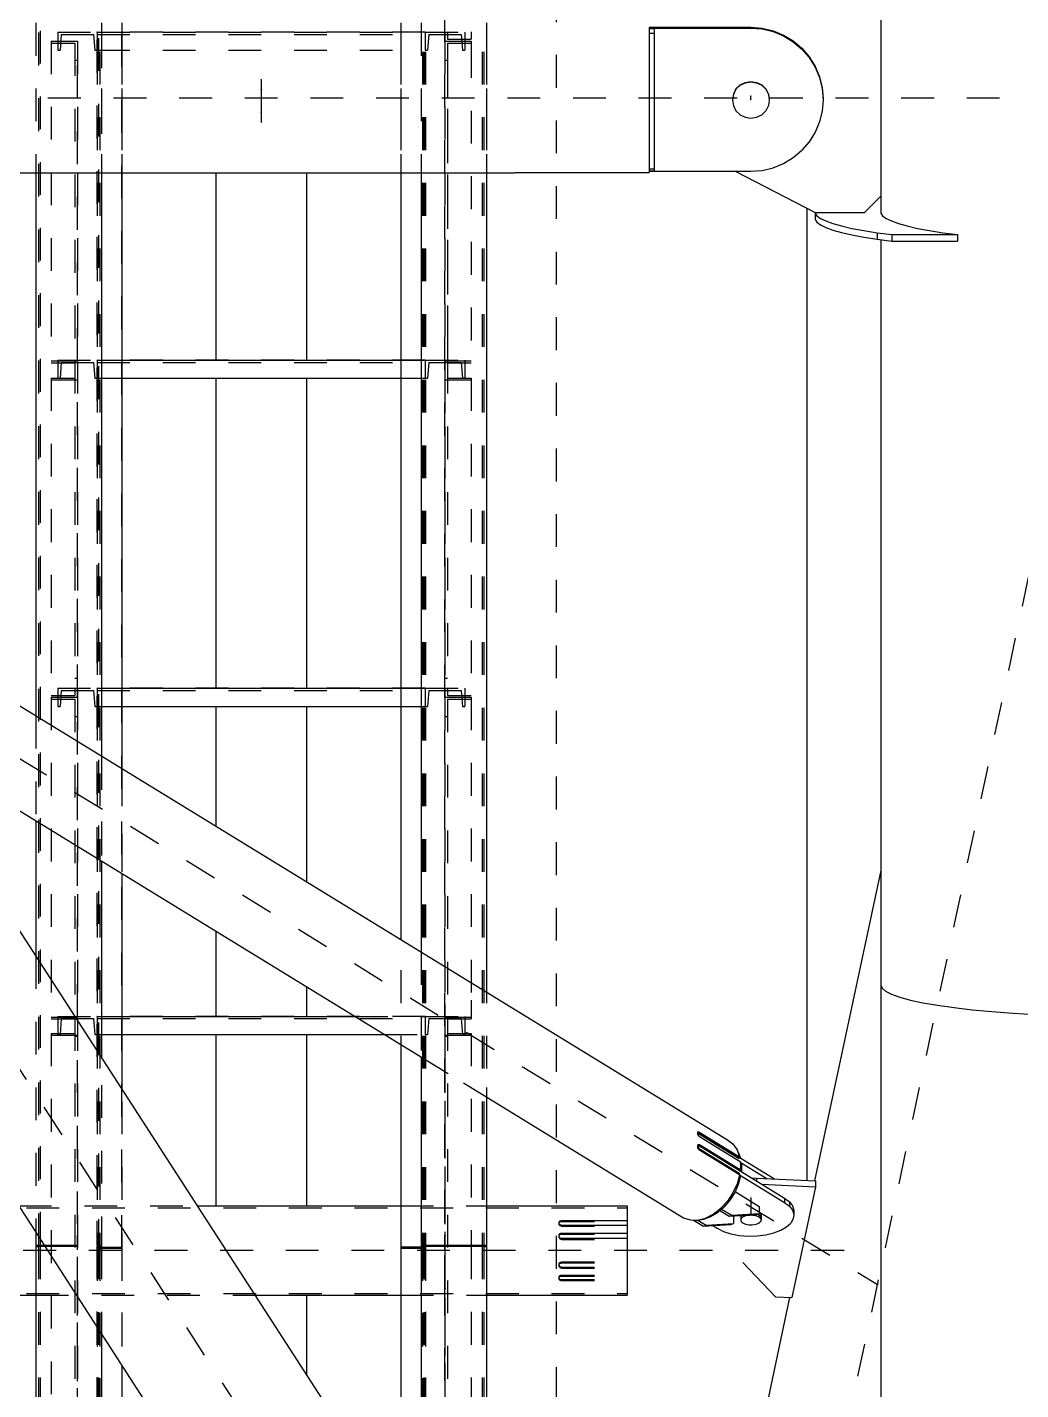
# Model space of a CAD drawing. Header units: millimetres. Extents: x 149919 to 150445, y 136651 to 136866.
# Drawn here: x 150372.75 to 150375.777, y 136705.437 to 136709.591 of the extents above; entities that cross this region are included whole.
import ezdxf

# ---------------------------------------------------------------- set-up
doc = ezdxf.new("R2010")
doc.units = ezdxf.units.MM
doc.header["$LTSCALE"] = 0.25
for name, pattern in [('CENTER', [50.8, 31.75, -6.35, 6.35, -6.35]), ('XKITLINE00', [0]), ('XKITLINE02', [4, 2, -2]), ('XKITLINE03', [6, 3, -1, 1, -1])]:
    doc.linetypes.add(name, pattern=pattern)

# ---------------------------------------------------------------- blocks, each defined once
blk = doc.blocks.new('çatıı')
at = {"color": 8, "linetype": 'CENTER'}
for p, q in [((23255, 4763.35), (23255, 6431.43)), ((23165, 5905.76), (23165, 5895.78)), ((23165, 5902.88), (23165, 5892.9)), ((23430, 5080.27), (22900, 5900.27)), ((22900, 5900.27), (23430, 5900.27)), ((23255, 5080.27), (23430, 5900.27)), ((23314.2, 5899.7), (23314.2, 5900.85)), ((22920.61, 5803.7), (23352.8, 5538.56)), ((23314.19, 5564.87), (23314.19, 5559.62))]:
    blk.add_line(p, q, dxfattribs=at)
at = {"color": 116, "linetype": 'XKITLINE02', "true_color": 0x136734}
for p, q in [((23115.01, 6234.33), (23115.01, 5549.66)), ((23115.86, 6234.33), (23115.86, 5549.66)), ((23122.51, 6234.33), (23122.51, 5549.66)), ((23207.49, 6234.33), (23207.49, 5611.72)), ((23214.14, 6234.33), (23214.14, 5549.66)), ((23214.54, 6234.33), (23214.54, 5550.5)), ((23214.99, 6234.33), (23214.99, 5549.66)), ((23214.99, 6234.33), (23214.99, 5550.5)), ((23215.07, 6234.33), (23215.07, 5550.49)), ((23232.31, 6234.33), (23232.31, 5550.49)), ((23232.84, 6234.33), (23232.84, 5550.5)), ((23233.69, 6234.33), (23233.69, 5598.63)), ((23220.99, 6020.09), (23220.99, 5920.43)), ((23221.79, 6020.09), (23221.79, 5920.43)), ((23228.99, 6014.84), (23228.99, 5917.52)), ((23114.93, 5957.91), (23114.93, 5550.49)), ((23115.46, 5958.45), (23115.46, 5550.43)), ((23116.31, 5959.3), (23116.31, 5550.43)), ((23097.16, 5940.15), (23097.16, 5550.5)), ((23097.69, 5940.68), (23097.69, 5550.49)), ((23096.31, 5923.1), (23096.31, 5877.45)), ((23116.31, 5923.1), (23116.31, 5877.45)), ((23122.51, 5923.1), (23122.51, 5877.45)), ((23207.49, 5923.1), (23207.49, 5877.45)), ((23213.69, 5923.1), (23213.69, 5877.45)), ((23233.69, 5923.1), (23233.69, 5877.45)), ((23103.01, 5920.27), (23103.01, 5914.77)), ((23103.01, 5920.27), (23115.01, 5920.27)), ((23103.01, 5920.27), (23103.01, 5914.77)), ((23104.07, 5919.57), (23103.69, 5914.77)), ((23104.07, 5919.57), (23103.69, 5914.77)), ((23104.07, 5919.57), (23113.94, 5919.57)), ((23113.94, 5919.57), (23114.33, 5914.77)), ((23113.94, 5919.57), (23114.33, 5914.77)), ((23115.01, 5920.27), (23214.99, 5920.27)), ((23115.01, 5920.27), (23115.01, 5914.77)), ((23115.01, 5920.27), (23115.01, 5914.77)), ((23115.01, 5920.27), (23115.01, 5914.77)), ((23115.01, 5919.57), (23214.99, 5919.57)), ((23214.99, 5920.27), (23214.99, 5914.77)), ((23214.99, 5920.27), (23214.99, 5914.77)), ((23214.99, 5920.27), (23226.99, 5920.27)), ((23214.99, 5920.27), (23214.99, 5914.77)), ((23216.05, 5919.57), (23215.67, 5914.77)), ((23216.05, 5919.57), (23215.67, 5914.77)), ((23216.05, 5919.57), (23225.92, 5919.57)), ((23220.99, 5920.43), (23220.99, 5917.52)), ((23221.79, 5920.43), (23221.79, 5918.11)), ((23225.92, 5919.57), (23226.31, 5914.77)), ((23225.92, 5919.57), (23226.31, 5914.77)), ((23226.99, 5920.27), (23226.99, 5914.77)), ((23226.99, 5920.27), (23226.99, 5914.77)), ((23228.99, 5920.43), (23228.99, 5918.11)), ((23101.01, 5917.52), (23101.01, 5819.49)), ((23101.01, 5917.52), (23109.01, 5917.52)), ((23101.01, 5916.94), (23108.21, 5916.94)), ((23103.01, 5914.77), (23103.69, 5914.77)), ((23108.21, 5916.94), (23108.21, 5814.27)), ((23109.01, 5917.52), (23109.01, 5814.27)), ((23114.33, 5914.77), (23115.01, 5914.77)), ((23115.01, 5914.77), (23214.99, 5914.77)), ((23214.99, 5914.77), (23215.67, 5914.77)), ((23220.99, 5917.52), (23220.99, 5814.27)), ((23220.99, 5917.52), (23228.99, 5917.52)), ((23220.99, 5917.52), (23228.99, 5917.52)), ((23221.79, 5918.11), (23228.99, 5918.11)), ((23221.79, 5916.94), (23221.79, 5814.27)), ((23221.79, 5916.94), (23228.99, 5916.94)), ((23226.31, 5914.77), (23226.99, 5914.77)), ((23228.99, 5917.52), (23228.99, 5916.34)), ((23228.99, 5916.34), (23228.99, 5819.49)), ((23108.21, 5911.72), (23109.01, 5911.72)), ((23220.99, 5911.72), (23221.79, 5911.72)), ((23221.79, 5910.3), (23221.79, 5814.27)), ((23101.01, 5820.07), (23109.01, 5820.07)), ((23101.01, 5819.49), (23108.21, 5819.49)), ((23103.01, 5820.27), (23103.01, 5814.77)), ((23103.01, 5820.27), (23115.01, 5820.27)), ((23103.01, 5820.27), (23103.01, 5814.77)), ((23104.07, 5819.57), (23103.69, 5814.77)), ((23104.07, 5819.57), (23103.69, 5814.77)), ((23104.07, 5819.57), (23113.94, 5819.57)), ((23108.21, 5820.09), (23108.21, 5718.11)), ((23108.21, 5820.09), (23109.01, 5820.09)), ((23109.01, 5820.09), (23109.01, 5717.52)), ((23113.94, 5819.57), (23114.33, 5814.77)), ((23113.94, 5819.57), (23114.33, 5814.77)), ((23115.01, 5820.27), (23115.01, 5814.77)), ((23115.01, 5820.27), (23122.51, 5820.27)), ((23115.01, 5820.27), (23115.01, 5814.77)), ((23115.01, 5820.27), (23115.01, 5814.77)), ((23115.01, 5819.57), (23214.99, 5819.57)), ((23207.49, 5820.27), (23214.99, 5820.27)), ((23214.99, 5820.27), (23214.99, 5814.77)), ((23214.99, 5820.27), (23214.99, 5814.77)), ((23214.99, 5820.27), (23226.99, 5820.27)), ((23214.99, 5820.27), (23214.99, 5814.77)), ((23216.05, 5819.57), (23215.67, 5814.77)), ((23216.05, 5819.57), (23215.67, 5814.77)), ((23216.05, 5819.57), (23225.92, 5819.57)), ((23220.99, 5820.09), (23220.99, 5717.52)), ((23220.99, 5820.09), (23221.79, 5820.09)), ((23220.99, 5820.07), (23228.99, 5820.07)), ((23221.79, 5820.09), (23221.79, 5718.11)), ((23221.79, 5819.49), (23228.99, 5819.49)), ((23225.92, 5819.57), (23226.31, 5814.77)), ((23225.92, 5819.57), (23226.31, 5814.77)), ((23226.99, 5820.27), (23226.99, 5814.77)), ((23226.99, 5820.27), (23226.99, 5814.77)), ((23101.01, 5814.84), (23101.01, 5717.52)), ((23101.01, 5814.84), (23108.21, 5814.84)), ((23103.01, 5814.77), (23103.69, 5814.77)), ((23114.33, 5814.77), (23115.01, 5814.77)), ((23115.01, 5814.77), (23122.51, 5814.77)), ((23207.49, 5814.77), (23214.99, 5814.77)), ((23214.99, 5814.77), (23215.67, 5814.77)), ((23221.79, 5814.84), (23228.99, 5814.84)), ((23226.31, 5814.77), (23226.99, 5814.77)), ((23228.99, 5814.84), (23228.99, 5717.52)), ((23101.01, 5814.26), (23109.01, 5814.26)), ((23108.21, 5814.27), (23109.01, 5814.27)), ((23220.99, 5814.27), (23221.79, 5814.27)), ((23220.99, 5814.26), (23228.99, 5814.26)), ((23108.21, 5723.35), (23109.01, 5723.35)), ((23220.99, 5723.35), (23221.79, 5723.35)), ((23103.01, 5720.27), (23103.01, 5714.77)), ((23103.01, 5720.27), (23115.01, 5720.27)), ((23103.01, 5720.27), (23103.01, 5714.77)), ((23104.07, 5719.57), (23103.69, 5714.77)), ((23104.07, 5719.57), (23103.69, 5714.77)), ((23104.07, 5719.57), (23113.94, 5719.57)), ((23113.94, 5719.57), (23114.33, 5714.77)), ((23113.94, 5719.57), (23114.33, 5714.77)), ((23115.01, 5720.27), (23115.01, 5714.77)), ((23115.01, 5720.27), (23122.51, 5720.27)), ((23115.01, 5720.27), (23115.01, 5714.77)), ((23115.01, 5720.27), (23115.01, 5714.77)), ((23115.01, 5719.57), (23214.99, 5719.57)), ((23207.49, 5720.27), (23214.99, 5720.27)), ((23214.99, 5720.27), (23214.99, 5714.77)), ((23214.99, 5720.27), (23214.99, 5714.77)), ((23214.99, 5720.27), (23226.99, 5720.27)), ((23214.99, 5720.27), (23214.99, 5714.77)), ((23216.05, 5719.57), (23215.67, 5714.77)), ((23216.05, 5719.57), (23215.67, 5714.77)), ((23216.05, 5719.57), (23225.92, 5719.57)), ((23220.99, 5720.27), (23220.99, 5717.52)), ((23225.92, 5719.57), (23226.31, 5714.77)), ((23225.92, 5719.57), (23226.31, 5714.77)), ((23226.99, 5720.27), (23226.99, 5714.77)), ((23226.99, 5720.27), (23226.99, 5714.77)), ((23101.01, 5718.11), (23108.21, 5718.11)), ((23101.01, 5717.52), (23101.01, 5619.49)), ((23101.01, 5717.52), (23109.01, 5717.52)), ((23101.01, 5717.52), (23109.01, 5717.52)), ((23101.01, 5716.94), (23108.21, 5716.94)), ((23108.21, 5716.94), (23108.21, 5614.27)), ((23109.01, 5717.52), (23109.01, 5614.27)), ((23220.99, 5717.52), (23220.99, 5620.33)), ((23220.99, 5717.52), (23228.99, 5717.52)), ((23220.99, 5717.52), (23228.99, 5717.52)), ((23221.79, 5718.11), (23228.99, 5718.11)), ((23221.79, 5716.94), (23221.79, 5614.27)), ((23221.79, 5716.94), (23228.99, 5716.94)), ((23228.99, 5717.52), (23228.99, 5619.49)), ((23096.31, 5711.9), (23096.31, 5679.92)), ((23103.01, 5714.77), (23103.69, 5714.77)), ((23108.21, 5711.72), (23109.01, 5711.72)), ((23114.33, 5714.77), (23115.01, 5714.77)), ((23115.01, 5714.77), (23122.51, 5714.77)), ((23207.49, 5714.77), (23214.99, 5714.77)), ((23214.99, 5714.77), (23215.67, 5714.77)), ((23220.99, 5711.72), (23221.79, 5711.72)), ((23226.31, 5714.77), (23226.99, 5714.77)), ((23116.31, 5699.63), (23116.31, 5667.65)), ((23122.51, 5695.83), (23122.51, 5663.85)), ((23096.31, 5638.62), (23096.31, 5554.46)), ((23213.69, 5639.89), (23213.69, 5607.92)), ((23220.99, 5623.87), (23220.99, 5614.27)), ((23228.99, 5625.2), (23228.99, 5619.49)), ((23101.01, 5620.07), (23109.01, 5620.07)), ((23101.01, 5619.49), (23108.21, 5619.49)), ((23103.01, 5620.27), (23103.01, 5614.77)), ((23103.01, 5620.27), (23115.01, 5620.27)), ((23103.01, 5620.27), (23103.01, 5614.77)), ((23104.07, 5619.57), (23103.69, 5614.77)), ((23104.07, 5619.57), (23103.69, 5614.77)), ((23104.07, 5619.57), (23113.94, 5619.57)), ((23108.21, 5619.79), (23108.21, 5497.45)), ((23108.21, 5619.79), (23109.01, 5619.79)), ((23109.01, 5619.79), (23109.01, 5496.92)), ((23113.94, 5619.57), (23114.33, 5614.77)), ((23113.94, 5619.57), (23114.33, 5614.77)), ((23115.01, 5620.27), (23115.01, 5614.77)), ((23115.01, 5620.27), (23122.51, 5620.27)), ((23115.01, 5620.27), (23115.01, 5614.77)), ((23115.01, 5620.27), (23115.01, 5614.77)), ((23115.01, 5619.57), (23214.99, 5619.57)), ((23193.54, 5620.27), (23214.99, 5620.27)), ((23214.99, 5620.27), (23214.99, 5614.77)), ((23214.99, 5620.27), (23214.99, 5614.77)), ((23214.99, 5620.27), (23226.99, 5620.27)), ((23214.99, 5620.27), (23214.99, 5614.77)), ((23216.05, 5619.57), (23215.67, 5614.77)), ((23216.05, 5619.57), (23215.67, 5614.77)), ((23216.05, 5619.57), (23225.92, 5619.57)), ((23220.99, 5620.07), (23228.99, 5620.07)), ((23220.99, 5619.79), (23220.99, 5606.93)), ((23220.99, 5619.79), (23221.79, 5619.79)), ((23221.79, 5619.84), (23221.79, 5614.27)), ((23221.79, 5619.79), (23221.79, 5607.1)), ((23221.79, 5619.79), (23221.79, 5497.45)), ((23221.79, 5619.49), (23228.99, 5619.49)), ((23225.92, 5619.57), (23226.31, 5614.77)), ((23225.92, 5619.57), (23226.31, 5614.77)), ((23226.99, 5620.27), (23226.99, 5614.77)), ((23226.99, 5620.27), (23226.99, 5614.77)), ((23101.01, 5615.08), (23101.01, 5496.92)), ((23101.01, 5615.08), (23108.21, 5615.08)), ((23101.01, 5614.55), (23109.01, 5614.55)), ((23103.01, 5614.77), (23103.69, 5614.77)), ((23108.21, 5614.27), (23109.01, 5614.27)), ((23114.33, 5614.77), (23115.01, 5614.77)), ((23115.01, 5614.77), (23122.51, 5614.77)), ((23202.51, 5614.77), (23214.99, 5614.77)), ((23214.99, 5614.77), (23215.67, 5614.77)), ((23220.99, 5614.55), (23228.99, 5614.55)), ((23220.99, 5614.27), (23221.79, 5614.27)), ((23221.79, 5615.08), (23228.99, 5615.08)), ((23226.31, 5614.77), (23226.99, 5614.77)), ((23228.99, 5615.08), (23228.99, 5614.55)), ((23228.99, 5615.08), (23228.99, 5550.5)), ((23220.99, 5607.24), (23220.99, 5550.5)), ((23220.99, 5606.93), (23220.99, 5496.92)), ((23053.46, 5561.9), (23276.53, 5561.9)), ((23091.12, 5562.5), (23145.51, 5562.5)), ((23207.49, 5562.5), (23233.69, 5562.5)), ((23255.68, 5557.34), (23255.68, 5557.05)), ((23255.71, 5557.19), (23255.68, 5557.05)), ((23256.53, 5557.72), (23256.53, 5557.72)), ((23256.53, 5557.72), (23276.53, 5557.72)), ((23276.53, 5558.58), (23276.53, 5556.64)), ((23255.68, 5557.05), (23255.73, 5556.83)), ((23255.68, 5553.41), (23255.68, 5553.11)), ((23255.71, 5553.26), (23255.68, 5553.11)), ((23255.68, 5553.11), (23255.73, 5552.87)), ((23255.73, 5556.83), (23255.85, 5556.64)), ((23255.85, 5556.64), (23256.03, 5556.48)), ((23256.03, 5556.48), (23256.27, 5556.39)), ((23256.27, 5556.68), (23256.27, 5556.39)), ((23256.27, 5556.39), (23256.53, 5556.35)), ((23256.53, 5556.64), (23256.53, 5556.35)), ((23256.53, 5556.35), (23276.53, 5556.35)), ((23256.53, 5553.92), (23256.53, 5553.9)), ((23256.53, 5553.9), (23276.53, 5553.9)), ((23276.53, 5556.4), (23276.53, 5549.66)), ((23096.31, 5550.14), (23097.16, 5550.14)), ((23097.16, 5550.14), (23097.69, 5550.18)), ((23097.16, 5550.14), (23097.16, 4298.1)), ((23097.69, 5550.49), (23114.93, 5550.49)), ((23097.69, 5550.18), (23097.69, 4297.68)), ((23097.69, 5550.18), (23114.93, 5550.18)), ((23098.87, 5550.5), (23116.31, 5550.5)), ((23099.07, 5550.19), (23116.31, 5550.19)), ((23114.93, 5550.49), (23115.46, 5550.43)), ((23114.93, 5550.18), (23114.93, 4280.34)), ((23114.93, 5550.18), (23115.46, 5550.14)), ((23115.01, 5549.96), (23115.01, 4280.58)), ((23115.01, 5549.96), (23122.51, 5549.96)), ((23115.01, 5549.96), (23115.01, 5549.66)), ((23115.01, 5549.66), (23115.01, 4280.28)), ((23115.01, 5549.66), (23122.51, 5549.66)), ((23115.01, 5549.66), (23122.51, 5549.66)), ((23115.46, 5550.43), (23116.31, 5550.43)), ((23115.46, 5550.14), (23115.46, 4279.7)), ((23115.46, 5550.14), (23116.31, 5550.14)), ((23115.86, 5549.94), (23122.51, 5549.95)), ((23115.86, 5549.94), (23115.86, 4280.56)), ((23115.86, 5549.94), (23115.86, 5549.68)), ((23115.86, 5549.68), (23115.86, 4280.3)), ((23115.86, 5549.68), (23122.51, 5549.67)), ((23116.31, 5550.5), (23116.31, 5550.43)), ((23116.31, 5550.19), (23116.31, 4278.85)), ((23116.31, 5550.19), (23116.31, 5523.52)), ((23122.51, 5549.96), (23122.51, 4280.57)), ((23122.51, 5549.96), (23122.51, 5513.93)), ((23122.51, 5549.67), (23122.51, 4280.28)), ((23207.5, 5549.95), (23207.48, 4280.57)), ((23207.51, 5549.67), (23207.48, 4280.29)), ((23207.51, 5549.66), (23207.48, 4280.28)), ((23207.49, 5549.66), (23214.99, 5549.66)), ((23207.5, 5549.97), (23207.5, 5549.95)), ((23207.5, 5549.95), (23214.15, 5549.94)), ((23207.51, 5549.67), (23214.16, 5549.68)), ((23207.51, 5549.67), (23207.51, 5549.66)), ((23207.51, 5549.66), (23215.01, 5549.66)), ((23213.69, 5550.14), (23214.54, 5550.14)), ((23213.69, 5549.97), (23215, 5549.97)), ((23214.15, 5549.94), (23214.13, 4280.56)), ((23214.16, 5549.68), (23214.13, 4280.3)), ((23214.15, 5549.94), (23214.16, 5549.68)), ((23214.54, 5550.14), (23215.07, 5550.18)), ((23214.54, 5550.14), (23214.54, 4279.7)), ((23215, 5549.97), (23214.98, 4280.58)), ((23215.01, 5549.66), (23214.98, 4280.28)), ((23215, 5549.97), (23215.01, 5549.66)), ((23215.07, 5550.49), (23232.31, 5550.49)), ((23215.07, 5550.18), (23215.07, 4280.33)), ((23215.07, 5550.18), (23232.31, 5550.18)), ((23228.99, 5550.19), (23228.99, 5496.92)), ((23232.31, 5550.18), (23232.31, 4297.66)), ((23232.31, 5550.18), (23232.84, 5550.14)), ((23232.84, 5550.14), (23232.84, 4298.1)), ((23232.84, 5550.14), (23233.69, 5550.14)), ((23255.73, 5552.87), (23255.85, 5552.65)), ((23255.85, 5552.65), (23256, 5552.51)), ((23256, 5552.51), (23256.03, 5552.47)), ((23256.03, 5552.47), (23256.27, 5552.35)), ((23256.27, 5552.35), (23256.53, 5552.3)), ((23256.53, 5552.61), (23256.53, 5552.3)), ((23256.53, 5552.3), (23276.53, 5552.3)), ((23276.53, 5549.66), (23276.53, 5549.63)), ((23276.53, 5549.63), (23276.53, 5543.9)), ((23255.73, 5544.87), (23255.68, 5544.62)), ((23255.68, 5544.62), (23255.73, 5544.38)), ((23255.68, 5544.62), (23255.68, 5544.33)), ((23255.85, 5545.09), (23255.73, 5544.87)), ((23255.85, 5544.8), (23255.73, 5544.58)), ((23255.85, 5545.09), (23256, 5545.23)), ((23255.85, 5544.8), (23256.03, 5544.97)), ((23256.03, 5545.27), (23256, 5545.23)), ((23256.03, 5545.27), (23256.27, 5545.39)), ((23256.03, 5544.97), (23256.27, 5545.06)), ((23256.27, 5545.39), (23256.53, 5545.44)), ((23256.27, 5545.06), (23256.53, 5545.13)), ((23256.53, 5545.44), (23276.53, 5545.44)), ((23256.53, 5545.44), (23256.53, 5545.13)), ((23256.53, 5545.13), (23276.53, 5545.13)), ((23255.73, 5544.58), (23255.68, 5544.33)), ((23255.68, 5544.33), (23255.73, 5544.09)), ((23255.73, 5540.91), (23255.68, 5540.69)), ((23255.68, 5540.69), (23255.73, 5540.47)), ((23255.68, 5540.69), (23255.68, 5540.4)), ((23255.73, 5540.61), (23255.68, 5540.4)), ((23255.73, 5544.38), (23255.85, 5544.16)), ((23255.73, 5544.09), (23255.85, 5543.87)), ((23255.85, 5541.1), (23255.73, 5540.91)), ((23255.85, 5540.81), (23255.73, 5540.61)), ((23255.73, 5540.47), (23255.85, 5540.28)), ((23255.85, 5544.16), (23256.03, 5543.99)), ((23255.85, 5543.87), (23256.03, 5543.69)), ((23255.85, 5541.1), (23256.03, 5541.25)), ((23255.85, 5540.81), (23256.03, 5540.96)), ((23256.03, 5543.99), (23256.27, 5543.87)), ((23256.03, 5543.69), (23256.27, 5543.58)), ((23256.03, 5541.25), (23256.27, 5541.35)), ((23256.03, 5540.96), (23256.27, 5541.06)), ((23256.27, 5543.87), (23256.53, 5543.83)), ((23256.27, 5543.87), (23256.27, 5543.58)), ((23256.27, 5543.58), (23256.53, 5543.54)), ((23256.27, 5541.35), (23256.53, 5541.39)), ((23256.27, 5541.35), (23256.27, 5541.06)), ((23256.27, 5541.06), (23256.53, 5541.1)), ((23256.53, 5543.83), (23276.53, 5543.83)), ((23256.53, 5543.83), (23256.53, 5543.54)), ((23256.53, 5543.54), (23276.53, 5543.54)), ((23256.53, 5541.39), (23276.53, 5541.39)), ((23256.53, 5541.39), (23256.53, 5541.1)), ((23256.53, 5541.1), (23276.53, 5541.1)), ((23276.53, 5543.9), (23276.53, 5535.76)), ((23255.68, 5540.4), (23255.73, 5540.18)), ((23255.73, 5540.18), (23255.85, 5539.99)), ((23255.85, 5540.28), (23256, 5540.15)), ((23255.85, 5539.99), (23256.03, 5539.83)), ((23256, 5540.15), (23256.03, 5540.13)), ((23256.03, 5540.13), (23256.27, 5540.05)), ((23256.03, 5539.83), (23256.27, 5539.75)), ((23256.27, 5540.05), (23256.53, 5540.02)), ((23256.27, 5539.75), (23256.53, 5539.71)), ((23256.53, 5540.02), (23276.53, 5540.02)), ((23256.53, 5540.02), (23256.53, 5539.71)), ((23256.53, 5539.71), (23276.53, 5539.71)), ((23053.46, 5535.84), (23276.53, 5535.84)), ((23096.31, 5535.24), (23163.13, 5535.24)), ((23207.5, 5535.24), (23233.69, 5535.24)), ((23276.53, 5535.76), (23276.53, 5535.24))]:
    blk.add_line(p, q, dxfattribs=at)
at = {"color": 1, "linetype": 'XKITLINE03'}
for p, q in [((23122.51, 5549.66), (23122.51, 6234.33)), ((23214.99, 6234.33), (23214.99, 5549.66)), ((23220.99, 5537.38), (23220.99, 6234.33)), ((23220.99, 6014.26), (23220.99, 5917.52)), ((23214.99, 5920.27), (23115.01, 5920.27)), ((23115.01, 5920.27), (23115.01, 5920.27)), ((23214.99, 5920.27), (23214.99, 5920.27)), ((23109.01, 5820.07), (23109.01, 5917.52)), ((23220.99, 5917.52), (23220.99, 5820.07)), ((23214.99, 5820.27), (23115.01, 5820.27)), ((23115.01, 5820.27), (23115.01, 5820.27)), ((23214.99, 5820.27), (23214.99, 5820.27)), ((23109.01, 5717.52), (23109.01, 5814.26)), ((23220.99, 5814.26), (23220.99, 5717.52)), ((23214.99, 5720.27), (23115.01, 5720.27)), ((23115.01, 5720.27), (23115.01, 5720.27)), ((23214.99, 5720.27), (23214.99, 5720.27)), ((23109.01, 5620.07), (23109.01, 5717.52)), ((23220.99, 5717.52), (23220.99, 5620.07)), ((23214.99, 5620.27), (23115.01, 5620.27)), ((23115.01, 5620.27), (23115.01, 5620.27)), ((23214.99, 5620.27), (23214.99, 5620.27)), ((23109.01, 5496.92), (23109.01, 5614.55)), ((23220.99, 5614.55), (23220.99, 5496.92)), ((23109.01, 4289.11), (23109.01, 5553.53)), ((23220.99, 4289.12), (23220.99, 5553.53)), ((23342.5, 5548.87), (22987.5, 5548.87)), ((23115.01, 4280.28), (23115.01, 5549.66)), ((23215.01, 5549.66), (23214.98, 4280.28))]:
    blk.add_line(p, q, dxfattribs=at)
at = {"color": 8, "linetype": 'XKITLINE00'}
for p, q in [((23353.8, 5928.43), (23353.8, 5870.26)), ((23283.2, 5921.84), (23283.2, 5877.54)), ((23283.2, 5921.78), (23314.2, 5921.78)), ((23283.2, 5921.52), (23314.2, 5921.52)), ((23283.2, 5921.38), (23284.7, 5921.38)), ((23283.2, 5919.94), (23284.7, 5919.94)), ((23284.7, 5921.38), (23284.7, 5917.99)), ((23314.2, 5921.78), (23317.64, 5921.51)), ((23314.2, 5921.78), (23314.2, 5921.52)), ((23314.2, 5921.52), (23317.64, 5921.25)), ((23317.64, 5921.51), (23320.99, 5920.71)), ((23317.64, 5921.51), (23317.64, 5921.25)), ((23317.64, 5921.25), (23320.99, 5920.46)), ((23320.99, 5920.71), (23324.18, 5919.4)), ((23320.99, 5920.46), (23324.18, 5919.14)), ((23324.18, 5919.4), (23327.13, 5917.61)), ((23324.18, 5919.14), (23327.13, 5917.36)), ((23284.7, 5917.99), (23284.7, 5878)), ((23327.13, 5917.61), (23329.75, 5915.39)), ((23327.13, 5917.36), (23329.75, 5915.13)), ((23329.75, 5915.39), (23331.99, 5912.78)), ((23329.75, 5915.13), (23331.99, 5912.53)), ((23331.99, 5912.78), (23333.8, 5909.86)), ((23331.99, 5912.53), (23333.8, 5909.61)), ((23333.8, 5909.86), (23335.12, 5906.7)), ((23333.8, 5909.61), (23335.12, 5906.45)), ((23335.12, 5906.7), (23335.92, 5903.37)), ((23335.12, 5906.45), (23335.92, 5903.12)), ((23309.66, 5902.97), (23308.87, 5901.42)), ((23309.66, 5902.87), (23308.87, 5901.32)), ((23309.66, 5902.97), (23310.9, 5904.2)), ((23309.66, 5902.87), (23310.9, 5904.09)), ((23310.9, 5904.2), (23312.46, 5904.98)), ((23310.9, 5904.09), (23312.46, 5904.88)), ((23312.46, 5904.98), (23314.2, 5905.26)), ((23312.46, 5904.88), (23314.2, 5905.15)), ((23314.2, 5905.26), (23314.2, 5905.15)), ((23314.2, 5905.26), (23315.93, 5904.98)), ((23314.2, 5905.15), (23315.93, 5904.88)), ((23315.93, 5904.98), (23317.49, 5904.2)), ((23315.93, 5904.88), (23317.49, 5904.09)), ((23317.49, 5904.2), (23318.73, 5902.97)), ((23317.49, 5904.09), (23318.73, 5902.87)), ((23318.73, 5902.97), (23319.52, 5901.42)), ((23318.73, 5902.87), (23319.52, 5901.32)), ((23335.92, 5903.37), (23336.2, 5899.96)), ((23335.92, 5903.12), (23336.2, 5899.7)), ((23308.87, 5901.42), (23308.6, 5899.7)), ((23308.87, 5901.32), (23308.6, 5899.6)), ((23308.6, 5899.6), (23308.87, 5897.88)), ((23308.87, 5897.88), (23309.66, 5896.34)), ((23319.52, 5897.88), (23318.73, 5896.34)), ((23319.52, 5901.42), (23319.8, 5899.7)), ((23319.52, 5901.32), (23319.8, 5899.6)), ((23319.8, 5899.6), (23319.52, 5897.88)), ((23336.2, 5899.7), (23335.92, 5896.29)), ((23336.2, 5899.96), (23336.19, 5899.83)), ((23336.2, 5899.96), (23336.2, 5899.7)), ((23309.66, 5896.34), (23310.9, 5895.11)), ((23310.9, 5895.11), (23312.46, 5894.32)), ((23312.46, 5894.32), (23314.2, 5894.05)), ((23314.2, 5894.05), (23315.93, 5894.32)), ((23315.93, 5894.32), (23317.49, 5895.11)), ((23317.49, 5895.11), (23318.73, 5896.34)), ((23335.92, 5896.29), (23335.12, 5892.96)), ((23333.8, 5889.8), (23331.99, 5886.88)), ((23335.12, 5892.96), (23333.8, 5889.8)), ((23331.99, 5886.88), (23329.75, 5884.27)), ((23324.18, 5880.26), (23327.13, 5882.05)), ((23327.13, 5882.05), (23329.75, 5884.27)), ((23087.8, 5877.45), (23242.19, 5877.45)), ((23151.2, 5877.45), (23151.2, 5820.27)), ((23178.8, 5877.45), (23178.8, 5820.27)), ((23242.19, 5877.45), (23242.36, 5877.48)), ((23242.36, 5877.48), (23242.6, 5877.51)), ((23242.6, 5877.51), (23242.89, 5877.53)), ((23242.6, 5877.51), (23242.89, 5877.51)), ((23242.89, 5877.53), (23243.2, 5877.54)), ((23242.89, 5877.51), (23243.2, 5877.51)), ((23243.2, 5877.54), (23283.2, 5877.54)), ((23243.2, 5877.54), (23243.2, 5877.51)), ((23243.2, 5877.51), (23283.2, 5877.51)), ((23283.2, 5878.57), (23284.7, 5878.57)), ((23283.2, 5878), (23284.7, 5878)), ((23283.2, 5877.88), (23314.2, 5877.88)), ((23283.2, 5877.54), (23283.2, 5877.51)), ((23309.43, 5877.88), (23333.8, 5865.3)), ((23314.2, 5877.88), (23317.64, 5878.15)), ((23317.64, 5878.15), (23320.99, 5878.95)), ((23320.99, 5878.95), (23324.18, 5880.26)), ((23348.8, 5865.3), (23353.8, 5870.26)), ((23353.8, 5870.26), (23353.8, 5865.1)), ((23331.2, 5866.65), (23331.2, 5570.22)), ((23333.76, 5865.32), (23333.76, 5865.15)), ((23333.76, 5865.15), (23334.31, 5864.33)), ((23333.76, 5865.15), (23333.76, 5863.16)), ((23333.8, 5865.3), (23348.8, 5865.3)), ((23353.8, 5866.02), (23353.76, 5865.97)), ((23353.76, 5865.97), (23353.76, 5865.15)), ((23353.76, 5865.15), (23354.31, 5864.33)), ((23333.76, 5863.16), (23334.31, 5862.34)), ((23334.31, 5864.33), (23335.4, 5863.52)), ((23334.31, 5862.34), (23335.4, 5861.53)), ((23335.4, 5863.52), (23337.03, 5862.72)), ((23335.4, 5861.53), (23337.03, 5860.74)), ((23337.03, 5862.72), (23339.18, 5861.95)), ((23337.03, 5860.74), (23339.18, 5859.96)), ((23339.18, 5861.95), (23341.83, 5861.2)), ((23341.83, 5861.2), (23344.98, 5860.48)), ((23344.98, 5860.48), (23348.59, 5859.8)), ((23354.31, 5864.33), (23355.4, 5863.52)), ((23355.4, 5863.52), (23357.03, 5862.72)), ((23357.03, 5862.72), (23359.18, 5861.95)), ((23359.18, 5861.95), (23361.83, 5861.2)), ((23361.83, 5861.2), (23364.98, 5860.48)), ((23364.98, 5860.48), (23368.59, 5859.8)), ((23339.18, 5859.96), (23341.83, 5859.21)), ((23341.83, 5859.21), (23344.98, 5858.49)), ((23344.98, 5858.49), (23348.59, 5857.81)), ((23348.59, 5859.8), (23352.65, 5859.16)), ((23348.59, 5857.81), (23352.65, 5857.17)), ((23352.65, 5859.16), (23357.11, 5858.56)), ((23352.65, 5859.16), (23352.65, 5857.17)), ((23352.65, 5857.17), (23357.11, 5856.58)), ((23353.8, 5857.02), (23353.8, 5629.8)), ((23357.11, 5858.56), (23377.11, 5858.56)), ((23357.11, 5858.56), (23357.11, 5856.58)), ((23357.11, 5856.58), (23377.11, 5856.58)), ((23368.59, 5859.8), (23372.65, 5859.16)), ((23372.65, 5859.16), (23377.11, 5858.56)), ((23377.11, 5858.56), (23377.11, 5856.58)), ((23151.2, 5814.77), (23151.2, 5720.27)), ((23178.8, 5814.77), (23178.8, 5720.27)), ((23019.16, 5759.23), (23307.03, 5582.63)), ((23046.06, 5716.37), (23322.21, 5289.11)), ((23151.2, 5714.77), (23151.2, 5678.23)), ((23178.8, 5714.77), (23178.8, 5661.3)), ((23052.08, 5707.06), (23221.96, 5602.84)), ((23007.61, 5691.7), (23283.76, 5264.45)), ((23353.8, 5664.78), (23333.59, 5570.1)), ((23151.2, 5646.25), (23151.2, 5620.27)), ((23178.8, 5629.32), (23178.8, 5620.27)), ((23353.8, 5629.8), (23354.16, 5628.85)), ((23353.8, 5629.8), (23353.8, 5284.49)), ((23353.8, 5629.8), (23354.16, 5628.85)), ((23354.16, 5628.85), (23355.26, 5627.91)), ((23354.16, 5628.85), (23355.26, 5627.91)), ((23355.26, 5627.91), (23357.08, 5626.99)), ((23357.08, 5626.99), (23359.6, 5626.09)), ((23357.08, 5626.99), (23359.6, 5626.09)), ((23359.6, 5626.09), (23362.79, 5625.23)), ((23359.6, 5626.09), (23362.79, 5625.23)), ((23362.79, 5625.23), (23366.64, 5624.41)), ((23362.79, 5625.23), (23366.64, 5624.42)), ((23366.64, 5624.42), (23371.09, 5623.65)), ((23366.64, 5624.41), (23371.09, 5623.64)), ((23371.09, 5623.65), (23376.11, 5622.95)), ((23371.09, 5623.64), (23376.11, 5622.94)), ((23376.11, 5622.95), (23381.65, 5622.31)), ((23376.11, 5622.94), (23381.65, 5622.3)), ((23381.65, 5622.31), (23387.66, 5621.74)), ((23381.65, 5622.3), (23387.66, 5621.73)), ((23387.66, 5621.74), (23394.07, 5621.25)), ((23387.66, 5621.73), (23394.07, 5621.24)), ((23394.07, 5621.25), (23400.83, 5620.85)), ((23394.07, 5621.24), (23400.83, 5620.83)), ((23151.2, 5614.77), (23151.2, 5562.5)), ((23178.8, 5614.77), (23178.8, 5562.5)), ((23226.64, 5599.97), (23293.68, 5558.84)), ((23297.98, 5585.03), (23297.92, 5584.88)), ((23297.92, 5584.88), (23297.92, 5584.68)), ((23297.92, 5584.84), (23297.96, 5584.82)), ((23297.92, 5584.81), (23298.01, 5584.84)), ((23297.92, 5584.68), (23297.97, 5584.44)), ((23297.93, 5584.9), (23298.36, 5585.06)), ((23297.97, 5584.44), (23298.07, 5584.19)), ((23297.98, 5585.03), (23298.08, 5585.12)), ((23298.01, 5584.84), (23310.42, 5577.23)), ((23298.01, 5584.84), (23298.22, 5584.52)), ((23298.07, 5584.19), (23298.2, 5583.96)), ((23298.08, 5585.12), (23298.22, 5585.11)), ((23298.2, 5583.96), (23298.36, 5583.77)), ((23298.22, 5585.11), (23298.36, 5585.06)), ((23298.22, 5584.52), (23310.63, 5576.91)), ((23298.22, 5584.52), (23298.22, 5583.94)), ((23298.36, 5585.06), (23310.77, 5577.45)), ((23298.36, 5583.77), (23298.52, 5583.64)), ((23298.52, 5583.64), (23310.94, 5576.02)), ((23307.03, 5582.63), (23308.72, 5581.39)), ((23297.97, 5580.96), (23297.92, 5580.74)), ((23297.92, 5580.74), (23297.92, 5580.49)), ((23297.92, 5580.49), (23297.98, 5580.23)), ((23297.95, 5580.88), (23298.22, 5580.98)), ((23298.07, 5581.13), (23297.97, 5580.96)), ((23297.98, 5580.23), (23298.08, 5579.98)), ((23298.01, 5581.03), (23298.05, 5581.01)), ((23298.05, 5581.01), (23298.52, 5581.19)), ((23298.05, 5581.01), (23298.14, 5580.96)), ((23298.07, 5581.13), (23298.2, 5581.23)), ((23298.08, 5579.98), (23298.22, 5579.8)), ((23298.09, 5581.15), (23298.36, 5581.25)), ((23298.22, 5580.07), (23298.14, 5579.9)), ((23298.2, 5581.23), (23298.36, 5581.25)), ((23298.22, 5580.98), (23324.47, 5564.88)), ((23298.22, 5580.98), (23298.22, 5580.07)), ((23298.22, 5580.07), (23310.63, 5572.45)), ((23298.22, 5579.8), (23298.36, 5579.64)), ((23298.36, 5581.25), (23298.52, 5581.19)), ((23298.36, 5579.64), (23310.77, 5572.03)), ((23298.52, 5581.19), (23310.94, 5573.58)), ((23308.72, 5581.39), (23310, 5579.62)), ((23310, 5579.62), (23310.77, 5577.45)), ((23310.12, 5579.27), (23310.37, 5578.91)), ((23310.22, 5579.01), (23310.37, 5578.91)), ((23310.37, 5578.91), (23311.04, 5577.05)), ((23310.34, 5577.28), (23310.77, 5577.45)), ((23310.34, 5577.28), (23310.46, 5577.33)), ((23310.42, 5577.23), (23310.63, 5577.3)), ((23310.42, 5577.23), (23310.63, 5576.91)), ((23310.46, 5577.33), (23310.54, 5577.27)), ((23310.63, 5577.3), (23310.63, 5576.91)), ((23310.63, 5577.3), (23321.37, 5570.71)), ((23310.94, 5576.02), (23311.06, 5574.85)), ((23311.06, 5574.85), (23310.94, 5573.58)), ((23310.95, 5577.29), (23311.23, 5576.94)), ((23310.96, 5575.79), (23319.04, 5570.83)), ((23310.96, 5575.76), (23311.31, 5575.55)), ((23310.97, 5573.96), (23311.35, 5573.73)), ((23311.03, 5575.15), (23311.35, 5574.95)), ((23311.31, 5575.55), (23311.35, 5574.95)), ((23311.35, 5573.73), (23311.31, 5573.1)), ((23311.35, 5574.95), (23311.37, 5574.35)), ((23311.37, 5574.35), (23311.35, 5573.73)), ((23310.77, 5572.03), (23310, 5569.26)), ((23311.08, 5571.52), (23310.37, 5569.01)), ((23310.63, 5572.45), (23310.51, 5572.19)), ((23310.54, 5573.42), (23310.94, 5573.58)), ((23310.54, 5573.42), (23310.69, 5573.48)), ((23310.63, 5572.45), (23310.63, 5572.12)), ((23310.69, 5573.48), (23311.31, 5573.1)), ((23310.7, 5571.76), (23311.08, 5571.52)), ((23310.76, 5571.98), (23324.47, 5563.57)), ((23311.16, 5573.04), (23311.31, 5573.1)), ((23314.5, 5571), (23315.87, 5570.99)), ((23315.87, 5570.99), (23333.88, 5570.09)), ((23315.87, 5570.99), (23315.87, 5570.15)), ((23333.88, 5570.09), (23333.88, 5568.34)), ((23308.72, 5566.51), (23307.03, 5563.97)), ((23309.27, 5566.56), (23307.82, 5564.26)), ((23310, 5569.26), (23308.72, 5566.51)), ((23310.37, 5569.01), (23309.27, 5566.56)), ((23309.4, 5566.86), (23316.77, 5562.35)), ((23309.99, 5569.25), (23310.37, 5569.01)), ((23317.49, 5569.16), (23333.88, 5568.34)), ((23333.88, 5568.34), (23326.66, 5534.54)), ((23302.74, 5560.02), (23305, 5561.77)), ((23304.13, 5560.53), (23305.28, 5561.53)), ((23307.03, 5563.97), (23305, 5561.77)), ((23305.25, 5561.51), (23305.29, 5561.52)), ((23305.29, 5561.54), (23306.08, 5562.22)), ((23305.29, 5561.54), (23305.29, 5561.52)), ((23305.29, 5561.52), (23308.39, 5559.62)), ((23307.82, 5564.26), (23306.08, 5562.22)), ((23316.77, 5562.35), (23316.77, 5560.16)), ((23324.47, 5564.88), (23325.93, 5563.76)), ((23324.47, 5564.88), (23324.47, 5563.57)), ((23324.47, 5563.57), (23325.93, 5562.45)), ((23325.93, 5563.76), (23325.93, 5562.45)), ((23325.93, 5563.76), (23326.88, 5562.51)), ((23325.93, 5562.45), (23326.88, 5561.2)), ((23326.88, 5562.51), (23327.28, 5561.2)), ((23293.68, 5558.84), (23295.71, 5558.2)), ((23295.71, 5558.2), (23297.97, 5558.19)), ((23296.68, 5558.19), (23299.77, 5556.3)), ((23296.98, 5558.19), (23297.83, 5558.11)), ((23297.83, 5558.11), (23299.91, 5558.42)), ((23297.97, 5558.19), (23300.36, 5558.8)), ((23298.05, 5558.14), (23300.55, 5556.6)), ((23299.91, 5558.42), (23302.04, 5559.24)), ((23300.36, 5558.8), (23302.74, 5560.02)), ((23300.55, 5556.6), (23308.93, 5557.15)), ((23302.04, 5559.24), (23304.13, 5560.53)), ((23304.75, 5561.07), (23307.61, 5559.32)), ((23307.61, 5559.32), (23315.98, 5559.86)), ((23307.61, 5559.32), (23308.39, 5559.62)), ((23308.14, 5556.85), (23308.93, 5557.15)), ((23308.39, 5559.62), (23316.77, 5560.16)), ((23308.83, 5559.39), (23308.93, 5559.33)), ((23308.93, 5559.33), (23308.93, 5557.15)), ((23311.09, 5559.54), (23311.09, 5558.97)), ((23311.16, 5559.23), (23311.09, 5558.97)), ((23311.16, 5559.23), (23311.09, 5558.97)), ((23311.09, 5558.97), (23311.09, 5558.27)), ((23311.16, 5558.53), (23311.09, 5558.27)), ((23311.09, 5558.27), (23311.13, 5558.01)), ((23311.13, 5558.01), (23311.25, 5557.75)), ((23311.31, 5559.48), (23311.16, 5559.23)), ((23311.31, 5559.48), (23311.16, 5559.23)), ((23311.31, 5558.78), (23311.16, 5558.53)), ((23311.25, 5557.75), (23311.47, 5557.51)), ((23311.31, 5559.48), (23311.4, 5559.56)), ((23311.31, 5559.48), (23311.4, 5559.56)), ((23311.31, 5558.78), (23311.55, 5559.01)), ((23311.47, 5557.51), (23311.76, 5557.29)), ((23311.55, 5559.01), (23311.88, 5559.22)), ((23311.76, 5557.29), (23312.13, 5557.1)), ((23311.88, 5559.22), (23312.27, 5559.4)), ((23312.13, 5557.1), (23312.57, 5556.94)), ((23312.27, 5559.62), (23312.27, 5559.4)), ((23312.27, 5559.4), (23312.72, 5559.55)), ((23312.72, 5559.55), (23313.22, 5559.65)), ((23313.22, 5559.65), (23313.74, 5559.71)), ((23313.74, 5559.71), (23314.28, 5559.73)), ((23314.28, 5559.73), (23314.82, 5559.7)), ((23314.82, 5559.7), (23315.34, 5559.62)), ((23315.34, 5559.62), (23315.82, 5559.51)), ((23315.82, 5559.51), (23316.25, 5559.35)), ((23315.98, 5559.86), (23316.77, 5560.16)), ((23316.12, 5557.04), (23316.51, 5557.22)), ((23316.25, 5559.35), (23316.62, 5559.16)), ((23316.35, 5560), (23316.62, 5559.86)), ((23316.35, 5560), (23316.62, 5559.86)), ((23316.51, 5557.22), (23316.83, 5557.43)), ((23316.62, 5560.1), (23316.62, 5559.86)), ((23316.62, 5559.86), (23316.92, 5559.64)), ((23316.62, 5559.86), (23316.62, 5559.16)), ((23316.62, 5559.86), (23316.92, 5559.64)), ((23316.62, 5559.16), (23316.92, 5558.94)), ((23316.77, 5560.45), (23316.92, 5560.34)), ((23316.83, 5557.43), (23317.07, 5557.67)), ((23316.92, 5560.34), (23317.14, 5560.1)), ((23316.92, 5559.64), (23317.14, 5559.4)), ((23316.92, 5559.64), (23317.14, 5559.4)), ((23316.92, 5558.94), (23317.14, 5558.7)), ((23317.23, 5557.92), (23317.07, 5557.67)), ((23317.14, 5560.1), (23317.26, 5559.84)), ((23317.14, 5559.4), (23317.26, 5559.14)), ((23317.14, 5559.4), (23317.26, 5559.14)), ((23317.14, 5558.7), (23317.26, 5558.44)), ((23317.29, 5558.18), (23317.23, 5557.92)), ((23317.26, 5559.84), (23317.29, 5559.58)), ((23317.26, 5559.14), (23317.29, 5558.88)), ((23317.26, 5559.14), (23317.29, 5558.88)), ((23317.26, 5558.44), (23317.29, 5558.18)), ((23317.29, 5559.58), (23317.29, 5558.88)), ((23317.29, 5558.88), (23317.29, 5558.18)), ((23325.1, 5556.1), (23326.37, 5557.28)), ((23327.11, 5558.56), (23326.37, 5557.28)), ((23326.88, 5561.2), (23327.28, 5559.88)), ((23327.28, 5559.88), (23327.11, 5558.56)), ((23327.28, 5561.2), (23327.28, 5559.88)), ((23299.77, 5556.3), (23308.14, 5556.85)), ((23299.77, 5556.3), (23300.55, 5556.6)), ((23302.6, 5556.49), (23303.92, 5555.68)), ((23303.92, 5555.68), (23305.84, 5554.73)), ((23305.84, 5554.73), (23308.12, 5553.99)), ((23308.12, 5553.99), (23310.66, 5553.5)), ((23310.66, 5553.5), (23313.36, 5553.28)), ((23312.57, 5556.94), (23313.05, 5556.83)), ((23313.05, 5556.83), (23313.57, 5556.75)), ((23313.36, 5553.28), (23316.1, 5553.33)), ((23313.57, 5556.75), (23314.1, 5556.72)), ((23314.1, 5556.72), (23314.64, 5556.74)), ((23314.64, 5556.74), (23315.17, 5556.8)), ((23315.17, 5556.8), (23315.67, 5556.9)), ((23315.67, 5556.9), (23316.12, 5557.04)), ((23316.1, 5553.33), (23318.75, 5553.66)), ((23318.75, 5553.66), (23321.2, 5554.25)), ((23321.2, 5554.25), (23323.35, 5555.08)), ((23323.35, 5555.08), (23325.1, 5556.1)), ((23311.7, 5545.21), (23321.69, 5534.79)), ((23178.8, 5535.24), (23178.8, 5511)), ((23326.01, 5534.57), (23319.13, 5502.33)), ((23321.69, 5534.79), (23326.66, 5534.54))]:
    blk.add_line(p, q, dxfattribs=at)
at = {"color": 7, "linetype": 'XKITLINE00'}
for p, q in [((23096.31, 5877.45), (23096.31, 5711.9)), ((23116.31, 5877.45), (23116.31, 5699.63)), ((23122.51, 5877.45), (23122.51, 5695.83)), ((23207.49, 5877.45), (23207.49, 5643.69)), ((23213.69, 5877.45), (23213.69, 5639.89)), ((23233.69, 5877.45), (23233.69, 5627.62)), ((23122.51, 5820.27), (23207.49, 5820.27)), ((23122.51, 5814.77), (23207.49, 5814.77)), ((23122.51, 5720.27), (23207.49, 5720.27)), ((23122.51, 5714.77), (23207.49, 5714.77)), ((23096.31, 5679.92), (23096.31, 5638.62)), ((23116.31, 5667.65), (23116.31, 5607.68)), ((23122.51, 5663.85), (23122.51, 5598.09)), ((23122.51, 5620.27), (23193.54, 5620.27)), ((23122.51, 5614.77), (23202.51, 5614.77)), ((23207.49, 5611.72), (23207.49, 5549.66)), ((23213.69, 5607.92), (23213.69, 5550.5)), ((23233.69, 5598.63), (23233.69, 5550.43)), ((23145.51, 5562.5), (23207.49, 5562.5)), ((23233.69, 5562.5), (23276.53, 5562.5)), ((23276.53, 5562.5), (23276.53, 5557.85)), ((23255.73, 5557.55), (23255.68, 5557.34)), ((23255.68, 5557.34), (23255.73, 5557.12)), ((23255.73, 5557.26), (23255.71, 5557.19)), ((23255.85, 5557.75), (23255.73, 5557.55)), ((23255.85, 5557.46), (23255.73, 5557.26)), ((23255.73, 5557.12), (23255.85, 5556.93)), ((23255.85, 5557.75), (23256.03, 5557.9)), ((23255.85, 5557.46), (23256, 5557.58)), ((23256, 5557.58), (23256.03, 5557.61)), ((23256.03, 5557.9), (23256.27, 5557.98)), ((23256.03, 5557.61), (23256.27, 5557.69)), ((23256.27, 5557.98), (23256.53, 5558.03)), ((23256.27, 5557.69), (23256.53, 5557.72)), ((23256.53, 5558.03), (23256.53, 5557.72)), ((23256.53, 5558.03), (23276.53, 5558.03)), ((23096.31, 5554.46), (23096.31, 5550.5)), ((23255.73, 5553.65), (23255.68, 5553.41)), ((23255.68, 5553.41), (23255.73, 5553.16)), ((23255.73, 5553.36), (23255.71, 5553.26)), ((23255.85, 5553.87), (23255.73, 5553.65)), ((23255.85, 5553.58), (23255.73, 5553.36)), ((23255.73, 5553.16), (23255.85, 5552.94)), ((23255.85, 5556.93), (23256.03, 5556.78)), ((23255.85, 5553.87), (23256.03, 5554.04)), ((23255.85, 5553.58), (23256.03, 5553.75)), ((23255.85, 5552.94), (23256.03, 5552.77)), ((23256.03, 5556.78), (23256.27, 5556.68)), ((23256.03, 5554.04), (23256.27, 5554.16)), ((23256.03, 5553.75), (23256.27, 5553.87)), ((23256.27, 5556.68), (23256.53, 5556.64)), ((23256.27, 5554.16), (23256.53, 5554.19)), ((23256.27, 5554.16), (23256.27, 5553.87)), ((23256.27, 5553.87), (23256.53, 5553.9)), ((23256.53, 5556.64), (23276.53, 5556.64)), ((23256.53, 5554.19), (23276.53, 5554.19)), ((23256.53, 5554.19), (23256.53, 5553.92)), ((23276.53, 5556.64), (23276.53, 5553.92)), ((23096.31, 5550.5), (23096.31, 5550.43)), ((23096.31, 5550.5), (23098.87, 5550.5)), ((23096.31, 5550.5), (23096.31, 5550.43)), ((23096.31, 5550.43), (23097.16, 5550.43)), ((23096.31, 5550.19), (23099.07, 5550.19)), ((23096.31, 5550.19), (23096.31, 5103.12)), ((23097.16, 5550.5), (23097.16, 5550.43)), ((23097.16, 5550.43), (23097.69, 5550.49)), ((23207.49, 5549.66), (23213.69, 5549.66)), ((23207.5, 5549.97), (23213.69, 5549.97)), ((23207.5, 5549.97), (23207.5, 5466.59)), ((23213.69, 5550.5), (23213.69, 5550.43)), ((23213.69, 5550.5), (23233.69, 5550.5)), ((23213.69, 5550.5), (23213.69, 5550.43)), ((23213.69, 5550.43), (23214.54, 5550.43)), ((23213.69, 5550.19), (23233.69, 5550.19)), ((23213.69, 5550.19), (23213.69, 5457.02)), ((23214.54, 5550.5), (23214.54, 5550.43)), ((23214.54, 5550.43), (23215.07, 5550.49)), ((23214.99, 5550.5), (23214.99, 5550.19)), ((23220.99, 5550.5), (23220.99, 5550.19)), ((23228.99, 5550.5), (23228.99, 5550.19)), ((23232.31, 5550.49), (23232.84, 5550.43)), ((23232.84, 5550.5), (23232.84, 5550.43)), ((23232.84, 5550.43), (23233.69, 5550.43)), ((23233.69, 5550.5), (23233.69, 5550.43)), ((23233.69, 5550.19), (23233.69, 5426.07)), ((23256.03, 5552.77), (23256.27, 5552.67)), ((23256.27, 5552.67), (23256.53, 5552.61)), ((23256.53, 5552.61), (23276.53, 5552.61)), ((23276.53, 5552.61), (23276.53, 5549.66)), ((23276.53, 5549.66), (23276.53, 5535.24)), ((23053.46, 5535.24), (23096.31, 5535.24)), ((23163.13, 5535.24), (23207.5, 5535.24)), ((23233.69, 5535.24), (23276.53, 5535.24)), ((23116.31, 5523.52), (23116.31, 5103.12)), ((23122.51, 5513.93), (23122.51, 5103.12))]:
    blk.add_line(p, q, dxfattribs=at)
at = {"color": 1, "linetype": 'XKITLINE00'}
for centre in [(23115.01, 5920.27), (23115.01, 5920.27), (23214.99, 5920.27), (23214.99, 5920.27), (23109.01, 5917.52), (23220.99, 5917.52), (23220.99, 5917.52), (23109.01, 5820.07), (23115.01, 5820.27), (23115.01, 5820.27), (23214.99, 5820.27), (23214.99, 5820.27), (23220.99, 5820.07), (23109.01, 5814.26), (23220.99, 5814.26), (23115.01, 5720.27), (23115.01, 5720.27), (23214.99, 5720.27), (23214.99, 5720.27), (23109.01, 5717.52), (23109.01, 5717.52), (23220.99, 5717.52), (23220.99, 5717.52), (23109.01, 5620.07), (23115.01, 5620.27), (23115.01, 5620.27), (23214.99, 5620.27), (23214.99, 5620.27), (23220.99, 5620.07), (23109.01, 5614.55), (23220.99, 5614.55), (23109.01, 5553.53), (23220.99, 5553.53), (23115.01, 5549.66), (23122.51, 5549.66), (23214.99, 5549.66), (23215.01, 5549.66), (23342.5, 5548.87), (23220.99, 5537.38)]:
    blk.add_circle(centre, 0.05, dxfattribs=at)
at = {"color": 8, "linetype": 'XKITLINE00'}
for centre in [(23165, 5905.76), (23165, 5902.88), (23314.2, 5900.85), (23314.2, 5899.7), (23165, 5895.78), (23165, 5892.9), (23314.19, 5564.87), (23314.19, 5559.62), (23352.8, 5538.56)]:
    blk.add_circle(centre, 0.05, dxfattribs=at)

msp = doc.modelspace()

# ---------------------------------------------------------------- block references
at = {"xscale": 0.009999943142843078, "yscale": 0.009999943142843078, "zscale": 0.009999943142843078}
msp.add_blockref('çatıı', (150141.8141, 136650.3731), dxfattribs=at)

doc.saveas('drawing.dxf')
